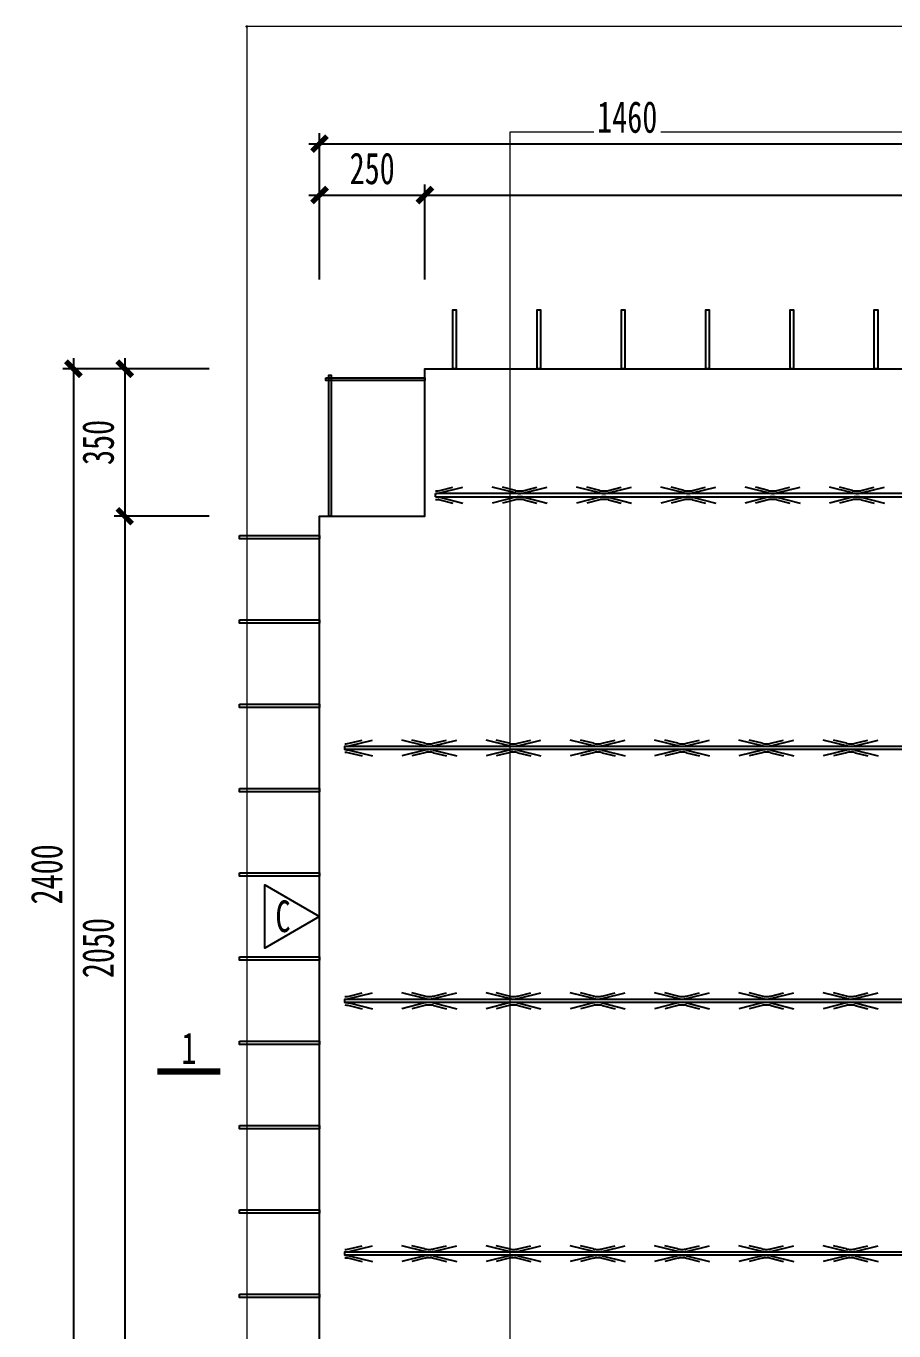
# Model space of a CAD drawing. Extents: x -524 to 129100, y -10500 to 1.
# Drawn here: x -524 to 1535, y -3096 to 1 of the extents above; entities that cross this region are included whole.
import ezdxf

# ---------------------------------------------------------------- set-up
doc = ezdxf.new("R2010")
doc.units = 0
doc.header["$LTSCALE"] = 250
doc.linetypes.add('BeePC_CENTER', pattern=[2, 1.25, -0.25, 0.25, -0.25])
doc.layers.get('0').update_dxf_attribs({"linetype": 'CONTINUOUS'})
doc.layers.get('Defpoints').update_dxf_attribs({"linetype": 'CONTINUOUS'})
for name, color, linetype in [('BeePC-CCBZ', 110, 'CONTINUOUS'), ('BeePC-GJ-LEVEL', 141, 'CONTINUOUS'), ('BeePC-GJ-Truss', 185, 'CONTINUOUS'), ('BeePC-TONG-ZT', 50, 'CONTINUOUS')]:
    doc.layers.add(name, color=color, linetype=linetype)
doc.layers.add('G-ANNO-TTLB', color=7, linetype='CONTINUOUS', lineweight=9)
doc.layers.add('G-ANNO-TTLB-THIN', color=7, linetype='CONTINUOUS', lineweight=9)
doc.styles.add('BeePC_Dim', font='simfang.ttf', dxfattribs={"width": 0.7})
doc.styles.add('BeePC_Text', font='simfang.ttf', dxfattribs={"width": 0.7})
doc.dimstyles.new('BeePC_DIM_25_25', dxfattribs={"dimtxt": 75, "dimasz": 25, "dimexe": 25, "dimexo": 0, "dimgap": 25, "dimtad": 1, "dimdec": 0, "dimzin": 0, "dimdsep": 46, "dimtxsty": 'BeePC_Dim', "dimblk": 'ARCHTICK', "dimcen": 0, "dimdle": 25, "dimclrt": 7, "dimadec": 0, "dimazin": 0, "dimtfac": 1, "dimtdec": 0, "dimtix": 1, "dimtmove": 2, "dimatfit": 3, "dimfxl": 250, "dimfxlon": 1, "dimtfill": 1, "dimtolj": 1, "dimtzin": 0, "dimarcsym": 0})

# ---------------------------------------------------------------- blocks, each defined once
blk = doc.blocks.new('A2-嗡嗡 - A2_嗡嗡-493291-DB1详图')
at = {"layer": 'G-ANNO-TTLB'}
for p, q in [((27.5, -513), (27.5, -113)), ((27.5, -113), (586.5, -113))]:
    blk.add_line(p, q, dxfattribs=at)
at = {"layer": 'G-ANNO-TTLB-THIN'}
for p, q in [((2.5, -103), (2.5, -523)), ((596.5, -103), (2.5, -103))]:
    blk.add_line(p, q, dxfattribs=at)
blk = doc.blocks.new('剖切符号')
at = {"const_width": 15}
blk.add_lwpolyline([(0, 75), (0, -75)], dxfattribs=at)
blk = doc.blocks.new('_ArchTick')
at = {"color": 0, "linetype": 'ByBlock', "const_width": 0.5}
blk.add_lwpolyline([(-0.71, -0.71), (0.71, 0.71)], dxfattribs=at)
blk = doc.blocks.new('*D30')
at = {"layer": 'BeePC-CCBZ', "color": 0, "lineweight": -2, "transparency": 16777216}
for p, q in [((147.3, -400.1), (447.3, -400.1)), ((172.3, -600.1), (172.3, -375.1)), ((422.3, -600.1), (422.3, -375.1))]:
    blk.add_line(p, q, dxfattribs=at)
at = {"layer": 'Defpoints', "color": 0, "transparency": 16777216}
for p in [(422.3, -400.1), (422.3, -772.1), (172.3, -2012.1)]:
    blk.add_point(p, dxfattribs=at)
at = {"layer": 'BeePC-CCBZ', "color": 0, "lineweight": -2, "transparency": 16777216, "xscale": 25, "yscale": 25, "zscale": 25, "rotation": 180}
blk.add_blockref('_ArchTick', (172.3, -400.1), dxfattribs=at)
at = {"layer": 'BeePC-CCBZ', "color": 0, "lineweight": -2, "transparency": 16777216, "xscale": 25, "yscale": 25, "zscale": 25}
blk.add_blockref('_ArchTick', (422.3, -400.1), dxfattribs=at)
at = {"layer": 'BeePC-CCBZ', "color": 7, "linetype": 'BeePC_CENTER', "transparency": 16777216, "insert": (297.3, -337.2), "char_height": 75, "attachment_point": 5, "style": 'BeePC_Dim', "bg_fill": 3, "box_fill_scale": 1.1, "bg_fill_color": 256, "bg_fill_true_color": 13158600, "bg_fill_transparency": 0}
blk.add_mtext('\\A1;250', dxfattribs=at)
blk = doc.blocks.new('*D31')
at = {"layer": 'BeePC-CCBZ', "color": 0, "lineweight": -2, "transparency": 16777216}
for p, q in [((397.3, -400.1), (7667.3, -400.1)), ((422.3, -600.1), (422.3, -375.1)), ((7642.3, -600.1), (7642.3, -375.1))]:
    blk.add_line(p, q, dxfattribs=at)
at = {"layer": 'Defpoints', "color": 0, "transparency": 16777216}
for p in [(7642.3, -400.1), (422.3, -772.1), (7642.3, -772.1)]:
    blk.add_point(p, dxfattribs=at)
at = {"layer": 'BeePC-CCBZ', "color": 0, "lineweight": -2, "transparency": 16777216, "xscale": 25, "yscale": 25, "zscale": 25, "rotation": 180}
blk.add_blockref('_ArchTick', (422.3, -400.1), dxfattribs=at)
at = {"layer": 'BeePC-CCBZ', "color": 0, "lineweight": -2, "transparency": 16777216, "xscale": 25, "yscale": 25, "zscale": 25}
blk.add_blockref('_ArchTick', (7642.3, -400.1), dxfattribs=at)
at = {"layer": 'BeePC-CCBZ', "color": 7, "linetype": 'BeePC_CENTER', "transparency": 16777216, "insert": (4032.3, -337.2), "char_height": 75, "attachment_point": 5, "style": 'BeePC_Dim', "bg_fill": 3, "box_fill_scale": 1.1, "bg_fill_color": 256, "bg_fill_true_color": 13158600, "bg_fill_transparency": 0}
blk.add_mtext('\\A1;7220', dxfattribs=at)
blk = doc.blocks.new('*D33')
at = {"layer": 'BeePC-CCBZ', "color": 0, "lineweight": -2, "transparency": 16777216}
for p, q in [((147.3, -278.1), (1657.6, -278.1)), ((172.3, -478.1), (172.3, -253.1)), ((1632.6, -478.1), (1632.6, -253.1))]:
    blk.add_line(p, q, dxfattribs=at)
at = {"layer": 'Defpoints', "color": 0, "transparency": 16777216}
for p in [(1632.6, -278.1), (172.3, -2012.1), (1632.6, -2912.1)]:
    blk.add_point(p, dxfattribs=at)
at = {"layer": 'BeePC-CCBZ', "color": 0, "lineweight": -2, "transparency": 16777216, "xscale": 25, "yscale": 25, "zscale": 25, "rotation": 180}
blk.add_blockref('_ArchTick', (172.3, -278.1), dxfattribs=at)
at = {"layer": 'BeePC-CCBZ', "color": 0, "lineweight": -2, "transparency": 16777216, "xscale": 25, "yscale": 25, "zscale": 25}
blk.add_blockref('_ArchTick', (1632.6, -278.1), dxfattribs=at)
at = {"layer": 'BeePC-CCBZ', "color": 7, "linetype": 'BeePC_CENTER', "transparency": 16777216, "insert": (902.5, -215.2), "char_height": 75, "attachment_point": 5, "style": 'BeePC_Dim', "bg_fill": 3, "box_fill_scale": 1.1, "bg_fill_color": 256, "bg_fill_true_color": 13158600, "bg_fill_transparency": 0}
blk.add_mtext('\\A1;1460', dxfattribs=at)
blk = doc.blocks.new('*D39')
at = {"layer": 'BeePC-CCBZ', "color": 0, "lineweight": -2, "transparency": 16777216}
for p, q in [((172.3, -3759.1), (172.3, -3984.1)), ((7792.8, -3759.1), (7792.8, -3984.1)), ((147.3, -3959.1), (7817.8, -3959.1))]:
    blk.add_line(p, q, dxfattribs=at)
at = {"layer": 'Defpoints', "color": 0, "transparency": 16777216}
for p in [(172.3, -2012.1), (7792.8, -2012.1), (7792.8, -3959.1)]:
    blk.add_point(p, dxfattribs=at)
at = {"layer": 'BeePC-CCBZ', "color": 0, "lineweight": -2, "transparency": 16777216, "xscale": 25, "yscale": 25, "zscale": 25, "rotation": 180}
blk.add_blockref('_ArchTick', (172.3, -3959.1), dxfattribs=at)
at = {"layer": 'BeePC-CCBZ', "color": 0, "lineweight": -2, "transparency": 16777216, "xscale": 25, "yscale": 25, "zscale": 25}
blk.add_blockref('_ArchTick', (7792.8, -3959.1), dxfattribs=at)
at = {"layer": 'BeePC-CCBZ', "color": 7, "linetype": 'BeePC_CENTER', "transparency": 16777216, "insert": (3982.6, -3896.2), "char_height": 75, "attachment_point": 5, "style": 'BeePC_Dim', "bg_fill": 3, "box_fill_scale": 1.1, "bg_fill_color": 256, "bg_fill_true_color": 13158600, "bg_fill_transparency": 0}
blk.add_mtext('\\A1;7621', dxfattribs=at)
blk = doc.blocks.new('*D40')
at = {"layer": 'BeePC-CCBZ', "color": 0, "lineweight": -2, "transparency": 16777216}
for p, q in [((-289.7, -787.1), (-289.7, -1187.1)), ((-89.7, -812.1), (-314.7, -812.1)), ((-89.7, -1162.1), (-314.7, -1162.1))]:
    blk.add_line(p, q, dxfattribs=at)
at = {"layer": 'Defpoints', "color": 0, "transparency": 16777216}
for p in [(3982.6, -812.1), (-289.7, -1162.1), (7.3, -1162.1)]:
    blk.add_point(p, dxfattribs=at)
at = {"layer": 'BeePC-CCBZ', "color": 0, "lineweight": -2, "transparency": 16777216, "xscale": 25, "yscale": 25, "zscale": 25}
for p, rotation in [((-289.7, -812.1), 90.00000000000001), ((-289.7, -1162.1), 270)]:
    blk.add_blockref('_ArchTick', p, dxfattribs=dict(at, rotation=rotation))
at = {"layer": 'BeePC-CCBZ', "color": 7, "linetype": 'BeePC_CENTER', "transparency": 16777216, "insert": (-352.6, -987.1), "char_height": 75, "attachment_point": 5, "rotation": 90, "style": 'BeePC_Dim', "bg_fill": 3, "box_fill_scale": 1.1, "bg_fill_color": 256, "bg_fill_true_color": 13158600, "bg_fill_transparency": 0}
blk.add_mtext('\\A1;350', dxfattribs=at)
blk = doc.blocks.new('*D41')
at = {"layer": 'BeePC-CCBZ', "color": 0, "lineweight": -2, "transparency": 16777216}
for p, q in [((-289.7, -1137.1), (-289.7, -3237.1)), ((-89.7, -1162.1), (-314.7, -1162.1)), ((-89.7, -3212.1), (-314.7, -3212.1))]:
    blk.add_line(p, q, dxfattribs=at)
at = {"layer": 'Defpoints', "color": 0, "transparency": 16777216}
for p in [(7.3, -1162.1), (-289.7, -3212.1), (3982.6, -3212.1)]:
    blk.add_point(p, dxfattribs=at)
at = {"layer": 'BeePC-CCBZ', "color": 0, "lineweight": -2, "transparency": 16777216, "xscale": 25, "yscale": 25, "zscale": 25}
for p, rotation in [((-289.7, -1162.1), 90), ((-289.7, -3212.1), 270)]:
    blk.add_blockref('_ArchTick', p, dxfattribs=dict(at, rotation=rotation))
at = {"layer": 'BeePC-CCBZ', "color": 7, "linetype": 'BeePC_CENTER', "transparency": 16777216, "insert": (-352.6, -2187.1), "char_height": 75, "attachment_point": 5, "rotation": 90, "style": 'BeePC_Dim', "bg_fill": 3, "box_fill_scale": 1.1, "bg_fill_color": 256, "bg_fill_true_color": 13158600, "bg_fill_transparency": 0}
blk.add_mtext('\\A1;2050', dxfattribs=at)
blk = doc.blocks.new('*D42')
at = {"layer": 'BeePC-CCBZ', "color": 0, "lineweight": -2, "transparency": 16777216}
for p, q in [((-411.7, -787.1), (-411.7, -3237.1)), ((-211.7, -812.1), (-436.7, -812.1)), ((-211.7, -3212.1), (-436.7, -3212.1))]:
    blk.add_line(p, q, dxfattribs=at)
at = {"layer": 'Defpoints', "color": 0, "transparency": 16777216}
for p in [(3982.6, -812.1), (-411.7, -3212.1), (3982.6, -3212.1)]:
    blk.add_point(p, dxfattribs=at)
at = {"layer": 'BeePC-CCBZ', "color": 0, "lineweight": -2, "transparency": 16777216, "xscale": 25, "yscale": 25, "zscale": 25}
for p, rotation in [((-411.7, -812.1), 90), ((-411.7, -3212.1), 270)]:
    blk.add_blockref('_ArchTick', p, dxfattribs=dict(at, rotation=rotation))
at = {"layer": 'BeePC-CCBZ', "color": 7, "linetype": 'BeePC_CENTER', "transparency": 16777216, "insert": (-474.6, -2012.1), "char_height": 75, "attachment_point": 5, "rotation": 90, "style": 'BeePC_Dim', "bg_fill": 3, "box_fill_scale": 1.1, "bg_fill_color": 256, "bg_fill_true_color": 13158600, "bg_fill_transparency": 0}
blk.add_mtext('\\A1;2400', dxfattribs=at)

msp = doc.modelspace()

# ---------------------------------------------------------------- block references
at = {"xscale": 25, "yscale": 25, "zscale": 25}
msp.add_blockref('A2-嗡嗡 - A2_嗡嗡-493291-DB1详图', (-62.5, 2575), dxfattribs=at)
at = {"rotation": 90}
msp.add_blockref('剖切符号', (-137.7, -2479.6), dxfattribs=at)

# ---------------------------------------------------------------- texts
at = {"insert": (-137.7, -2424.6), "char_height": 75, "attachment_point": 5, "style": 'BeePC_Text'}
msp.add_mtext('1', dxfattribs=at)

# ---------------------------------------------------------------- next in the draw order: linework, layer by layer
msp.add_polyline3d([(172.3, -2112.1, 0), (42.4, -2187.1, 0), (42.4, -2037.1, 0)], close=True)
at = {"layer": 'BeePC-GJ-LEVEL'}
for points in [[(488.6, -812.1), (488.6, -672.1), (496.6, -672.1), (496.6, -812.1), (488.6, -812.1)], [(688.6, -812.1), (688.6, -672.1), (696.6, -672.1), (696.6, -812.1), (688.6, -812.1)], [(888.6, -812.1), (888.6, -672.1), (896.6, -672.1), (896.6, -812.1), (888.6, -812.1)], [(1088.6, -812.1), (1088.6, -672.1), (1096.6, -672.1), (1096.6, -812.1), (1088.6, -812.1)], [(1288.6, -812.1), (1288.6, -672.1), (1296.6, -672.1), (1296.6, -812.1), (1288.6, -812.1)], [(1488.6, -812.1), (1488.6, -672.1), (1496.6, -672.1), (1496.6, -812.1), (1488.6, -812.1)], [(187.3, -834.1), (422.3, -834.1), (422.3, -840.1), (187.3, -840.1), (187.3, -834.1)], [(194.3, -1162.1), (194.3, -827.1), (200.3, -827.1), (200.3, -1162.1), (194.3, -1162.1)], [(-17.7, -1208.1), (172.3, -1208.1), (172.3, -1216.1), (-17.7, -1216.1), (-17.7, -1208.1)], [(-17.7, -1408.1), (172.3, -1408.1), (172.3, -1416.1), (-17.7, -1416.1), (-17.7, -1408.1)], [(-17.7, -1608.1), (172.3, -1608.1), (172.3, -1616.1), (-17.7, -1616.1), (-17.7, -1608.1)], [(-17.7, -1808.1), (172.3, -1808.1), (172.3, -1816.1), (-17.7, -1816.1), (-17.7, -1808.1)], [(-17.7, -2008.1), (172.3, -2008.1), (172.3, -2016.1), (-17.7, -2016.1), (-17.7, -2008.1)], [(-17.7, -2208.1), (172.3, -2208.1), (172.3, -2216.1), (-17.7, -2216.1), (-17.7, -2208.1)], [(-17.7, -2408.1), (172.3, -2408.1), (172.3, -2416.1), (-17.7, -2416.1), (-17.7, -2408.1)], [(-17.7, -2608.1), (172.3, -2608.1), (172.3, -2616.1), (-17.7, -2616.1), (-17.7, -2608.1)], [(-17.7, -2808.1), (172.3, -2808.1), (172.3, -2816.1), (-17.7, -2816.1), (-17.7, -2808.1)], [(-17.7, -3008.1), (172.3, -3008.1), (172.3, -3016.1), (-17.7, -3016.1), (-17.7, -3008.1)]]:
    msp.add_lwpolyline(points, dxfattribs=at)
msp.add_ellipse((0, 0), major_axis=(1, 0), ratio=1, dxfattribs=at)
at = {"layer": 'BeePC-GJ-Truss'}
for points in [[(447.3, -1108.1), (450.7, -1108), (454, -1107.6), (457.6, -1107), (512.5, -1093.4)], [(447.3, -1102.1), (450.7, -1102.1), (453.9, -1101.8), (457.6, -1101), (488.3, -1093.4)], [(447.3, -1116.1), (7617.3, -1116.1), (7617.3, -1108.1), (447.3, -1108.1)], [(447.3, -1116.1), (447.3, -1108.1)], [(637.1, -1107), (582.2, -1093.4)], [(637.1, -1101), (606.4, -1093.4)], [(657.6, -1107), (712.5, -1093.4)], [(657.6, -1101), (688.3, -1093.4)], [(837.1, -1107), (782.2, -1093.4)], [(837.1, -1101), (806.4, -1093.4)], [(857.6, -1107), (912.5, -1093.4)], [(857.6, -1101), (888.3, -1093.4)], [(1037.1, -1107), (982.2, -1093.4)], [(1037.1, -1101), (1006.4, -1093.4)], [(1057.6, -1107), (1112.5, -1093.4)], [(1057.6, -1101), (1088.3, -1093.4)], [(1237.1, -1107), (1182.2, -1093.4)], [(1237.1, -1101), (1206.4, -1093.4)], [(1257.6, -1107), (1312.5, -1093.4)], [(1257.6, -1101), (1288.3, -1093.4)], [(1437.1, -1107), (1382.2, -1093.4)], [(1437.1, -1101), (1406.4, -1093.4)], [(1457.6, -1107), (1512.5, -1093.4)], [(1457.6, -1101), (1488.3, -1093.4)], [(447.3, -1116.1), (450.8, -1116.2), (454, -1116.6), (457.6, -1117.3), (512.5, -1130.9)], [(447.3, -1122.1), (451.4, -1122.2), (454.5, -1122.5), (457.6, -1123.3), (488.3, -1130.9)], [(637.1, -1117.3), (582.2, -1130.9)], [(637.1, -1123.3), (606.4, -1130.9)], [(657.6, -1117.3), (712.5, -1130.9)], [(657.6, -1123.3), (688.3, -1130.9)], [(837.1, -1117.3), (782.2, -1130.9)], [(837.1, -1123.3), (806.4, -1130.9)], [(857.6, -1117.3), (912.5, -1130.9)], [(857.6, -1123.3), (888.3, -1130.9)], [(1037.1, -1117.3), (982.2, -1130.9)], [(1037.1, -1123.3), (1006.4, -1130.9)], [(1057.6, -1117.3), (1112.5, -1130.9)], [(1057.6, -1123.3), (1088.3, -1130.9)], [(1237.1, -1117.3), (1182.2, -1130.9)], [(1237.1, -1123.3), (1206.4, -1130.9)], [(1257.6, -1117.3), (1312.5, -1130.9)], [(1257.6, -1123.3), (1288.3, -1130.9)], [(1437.1, -1117.3), (1382.2, -1130.9)], [(1437.1, -1123.3), (1406.4, -1130.9)], [(1457.6, -1117.3), (1512.5, -1130.9)], [(1457.6, -1123.3), (1488.3, -1130.9)], [(232.6, -1708.1), (7732.6, -1708.1), (7732.6, -1716.1), (232.6, -1716.1), (232.6, -1708.1), (236, -1708), (239.2, -1707.6), (242.8, -1707), (297.8, -1693.4)], [(232.6, -1702.1), (235.9, -1702.1), (239.1, -1701.8), (242.8, -1701), (273.5, -1693.4)], [(422.4, -1707), (367.4, -1693.4)], [(422.4, -1701), (391.7, -1693.4)], [(442.8, -1707), (497.8, -1693.4)], [(442.8, -1701), (473.5, -1693.4)], [(622.4, -1707), (567.4, -1693.4)], [(622.4, -1701), (591.7, -1693.4)], [(642.8, -1707), (697.8, -1693.4)], [(642.8, -1701), (673.5, -1693.4)], [(822.4, -1707), (767.4, -1693.4)], [(822.4, -1701), (791.7, -1693.4)], [(842.8, -1707), (897.8, -1693.4)], [(842.8, -1701), (873.5, -1693.4)], [(1022.4, -1707), (967.4, -1693.4)], [(1022.4, -1701), (991.7, -1693.4)], [(1042.8, -1707), (1097.8, -1693.4)], [(1042.8, -1701), (1073.5, -1693.4)], [(1222.4, -1707), (1167.4, -1693.4)], [(1222.4, -1701), (1191.7, -1693.4)], [(1242.8, -1707), (1297.8, -1693.4)], [(1242.8, -1701), (1273.5, -1693.4)], [(1422.4, -1707), (1367.4, -1693.4)], [(1422.4, -1701), (1391.7, -1693.4)], [(1442.8, -1707), (1497.8, -1693.4)], [(1442.8, -1701), (1473.5, -1693.4)], [(232.6, -1716.1), (236, -1716.2), (239.2, -1716.6), (242.8, -1717.3), (297.8, -1730.9)], [(232.6, -1722.1), (236.6, -1722.2), (239.7, -1722.5), (242.8, -1723.3), (273.5, -1730.9)], [(422.4, -1717.3), (367.4, -1730.9)], [(422.4, -1723.3), (391.7, -1730.9)], [(442.8, -1717.3), (497.8, -1730.9)], [(442.8, -1723.3), (473.5, -1730.9)], [(622.4, -1717.3), (567.4, -1730.9)], [(622.4, -1723.3), (591.7, -1730.9)], [(642.8, -1717.3), (697.8, -1730.9)], [(642.8, -1723.3), (673.5, -1730.9)], [(822.4, -1717.3), (767.4, -1730.9)], [(822.4, -1723.3), (791.7, -1730.9)], [(842.8, -1717.3), (897.8, -1730.9)], [(842.8, -1723.3), (873.5, -1730.9)], [(1022.4, -1717.3), (967.4, -1730.9)], [(1022.4, -1723.3), (991.7, -1730.9)], [(1042.8, -1717.3), (1097.8, -1730.9)], [(1042.8, -1723.3), (1073.5, -1730.9)], [(1222.4, -1717.3), (1167.4, -1730.9)], [(1222.4, -1723.3), (1191.7, -1730.9)], [(1242.8, -1717.3), (1297.8, -1730.9)], [(1242.8, -1723.3), (1273.5, -1730.9)], [(1422.4, -1717.3), (1367.4, -1730.9)], [(1422.4, -1723.3), (1391.7, -1730.9)], [(1442.8, -1717.3), (1497.8, -1730.9)], [(1442.8, -1723.3), (1473.5, -1730.9)], [(232.6, -2308.1), (7732.6, -2308.1), (7732.6, -2316.1), (232.6, -2316.1), (232.6, -2308.1), (236, -2308), (239.2, -2307.6), (242.8, -2307), (297.8, -2293.4)], [(232.6, -2302.1), (235.9, -2302.1), (239.1, -2301.8), (242.8, -2301), (273.5, -2293.4)], [(232.6, -2316.1), (236, -2316.2), (239.2, -2316.6), (242.8, -2317.3), (297.8, -2330.9)], [(232.6, -2322.1), (236.6, -2322.2), (239.7, -2322.5), (242.8, -2323.3), (273.5, -2330.9)], [(422.4, -2307), (367.4, -2293.4)], [(422.4, -2317.3), (367.4, -2330.9)], [(422.4, -2301), (391.7, -2293.4)], [(442.8, -2307), (497.8, -2293.4)], [(442.8, -2301), (473.5, -2293.4)], [(442.8, -2317.3), (497.8, -2330.9)], [(622.4, -2307), (567.4, -2293.4)], [(622.4, -2317.3), (567.4, -2330.9)], [(622.4, -2301), (591.7, -2293.4)], [(642.8, -2307), (697.8, -2293.4)], [(642.8, -2301), (673.5, -2293.4)], [(642.8, -2317.3), (697.8, -2330.9)], [(822.4, -2307), (767.4, -2293.4)], [(822.4, -2317.3), (767.4, -2330.9)], [(822.4, -2301), (791.7, -2293.4)], [(842.8, -2307), (897.8, -2293.4)], [(842.8, -2301), (873.5, -2293.4)], [(842.8, -2317.3), (897.8, -2330.9)], [(1022.4, -2307), (967.4, -2293.4)], [(1022.4, -2317.3), (967.4, -2330.9)], [(1022.4, -2301), (991.7, -2293.4)], [(1042.8, -2307), (1097.8, -2293.4)], [(1042.8, -2301), (1073.5, -2293.4)], [(1042.8, -2317.3), (1097.8, -2330.9)], [(1222.4, -2307), (1167.4, -2293.4)], [(1222.4, -2317.3), (1167.4, -2330.9)], [(1222.4, -2301), (1191.7, -2293.4)], [(1242.8, -2307), (1297.8, -2293.4)], [(1242.8, -2301), (1273.5, -2293.4)], [(1242.8, -2317.3), (1297.8, -2330.9)], [(1422.4, -2307), (1367.4, -2293.4)], [(1422.4, -2317.3), (1367.4, -2330.9)], [(1422.4, -2301), (1391.7, -2293.4)], [(1442.8, -2307), (1497.8, -2293.4)], [(1442.8, -2301), (1473.5, -2293.4)], [(1442.8, -2317.3), (1497.8, -2330.9)], [(422.4, -2323.3), (391.7, -2330.9)], [(442.8, -2323.3), (473.5, -2330.9)], [(622.4, -2323.3), (591.7, -2330.9)], [(642.8, -2323.3), (673.5, -2330.9)], [(822.4, -2323.3), (791.7, -2330.9)], [(842.8, -2323.3), (873.5, -2330.9)], [(1022.4, -2323.3), (991.7, -2330.9)], [(1042.8, -2323.3), (1073.5, -2330.9)], [(1222.4, -2323.3), (1191.7, -2330.9)], [(1242.8, -2323.3), (1273.5, -2330.9)], [(1422.4, -2323.3), (1391.7, -2330.9)], [(1442.8, -2323.3), (1473.5, -2330.9)], [(232.6, -2908.1), (7732.6, -2908.1), (7732.6, -2916.1), (232.6, -2916.1), (232.6, -2908.1), (236, -2908), (239.2, -2907.6), (242.8, -2907), (297.8, -2893.4)], [(232.6, -2902.1), (235.9, -2902.1), (239.1, -2901.8), (242.8, -2901), (273.5, -2893.4)], [(422.4, -2907), (367.4, -2893.4)], [(422.4, -2901), (391.7, -2893.4)], [(442.8, -2907), (497.8, -2893.4)], [(442.8, -2901), (473.5, -2893.4)], [(622.4, -2907), (567.4, -2893.4)], [(622.4, -2901), (591.7, -2893.4)], [(642.8, -2907), (697.8, -2893.4)], [(642.8, -2901), (673.5, -2893.4)], [(822.4, -2907), (767.4, -2893.4)], [(822.4, -2901), (791.7, -2893.4)], [(842.8, -2907), (897.8, -2893.4)], [(842.8, -2901), (873.5, -2893.4)], [(1022.4, -2907), (967.4, -2893.4)], [(1022.4, -2901), (991.7, -2893.4)], [(1042.8, -2907), (1097.8, -2893.4)], [(1042.8, -2901), (1073.5, -2893.4)], [(1222.4, -2907), (1167.4, -2893.4)], [(1222.4, -2901), (1191.7, -2893.4)], [(1242.8, -2907), (1297.8, -2893.4)], [(1242.8, -2901), (1273.5, -2893.4)], [(1422.4, -2907), (1367.4, -2893.4)], [(1422.4, -2901), (1391.7, -2893.4)], [(1442.8, -2907), (1497.8, -2893.4)], [(1442.8, -2901), (1473.5, -2893.4)], [(232.6, -2916.1), (236, -2916.2), (239.2, -2916.6), (242.8, -2917.3), (297.8, -2930.9)], [(232.6, -2922.1), (236.6, -2922.2), (239.7, -2922.5), (242.8, -2923.3), (273.5, -2930.9)], [(422.4, -2917.3), (367.4, -2930.9)], [(422.4, -2923.3), (391.7, -2930.9)], [(442.8, -2917.3), (497.8, -2930.9)], [(442.8, -2923.3), (473.5, -2930.9)], [(622.4, -2917.3), (567.4, -2930.9)], [(622.4, -2923.3), (591.7, -2930.9)], [(642.8, -2917.3), (697.8, -2930.9)], [(642.8, -2923.3), (673.5, -2930.9)], [(822.4, -2917.3), (767.4, -2930.9)], [(822.4, -2923.3), (791.7, -2930.9)], [(842.8, -2917.3), (897.8, -2930.9)], [(842.8, -2923.3), (873.5, -2930.9)], [(1022.4, -2917.3), (967.4, -2930.9)], [(1022.4, -2923.3), (991.7, -2930.9)], [(1042.8, -2917.3), (1097.8, -2930.9)], [(1042.8, -2923.3), (1073.5, -2930.9)], [(1222.4, -2917.3), (1167.4, -2930.9)], [(1222.4, -2923.3), (1191.7, -2930.9)], [(1242.8, -2917.3), (1297.8, -2930.9)], [(1242.8, -2923.3), (1273.5, -2930.9)], [(1422.4, -2917.3), (1367.4, -2930.9)], [(1422.4, -2923.3), (1391.7, -2930.9)], [(1442.8, -2917.3), (1497.8, -2930.9)], [(1442.8, -2923.3), (1473.5, -2930.9)]]:
    msp.add_lwpolyline(points, dxfattribs=at)
for centre, major_axis, start_param, end_param in [((646.1, -1098.7), (12, 0), 3.861169, 4.813041), ((648.5, -1102.9), (18, 0), 4.026697, 4.647513), ((648.6, -1098.7), (12, 0), 4.611737, 5.563609), ((646.2, -1102.9), (18, 0), 4.777265, 5.398081), ((846.1, -1098.7), (12, 0), 3.861169, 4.813041), ((848.5, -1102.9), (18, 0), 4.026697, 4.647513), ((848.6, -1098.7), (12, 0), 4.611737, 5.563609), ((846.2, -1102.9), (18, 0), 4.777265, 5.398081), ((1046.1, -1098.7), (12, 0), 3.861169, 4.813041), ((1048.5, -1102.9), (18, 0), 4.026697, 4.647513), ((1048.6, -1098.7), (12, 0), 4.611737, 5.563609), ((1046.2, -1102.9), (18, 0), 4.777265, 5.398081), ((1246.1, -1098.7), (12, 0), 3.861169, 4.813041), ((1248.5, -1102.9), (18, 0), 4.026697, 4.647513), ((1248.6, -1098.7), (12, 0), 4.611737, 5.563609), ((1246.2, -1102.9), (18, 0), 4.777265, 5.398081), ((1446.1, -1098.7), (12, 0), 3.861169, 4.813041), ((1448.5, -1102.9), (18, 0), 4.026697, 4.647513), ((1448.6, -1098.7), (12, 0), 4.611737, 5.563609), ((1446.2, -1102.9), (18, 0), 4.777265, 5.398081), ((648.5, -1121.3), (18, 0), 1.635672, 2.256488), ((646.1, -1125.6), (12, 0), 1.470144, 2.422017), ((646.2, -1121.3), (18, 0), 0.885104, 1.50592), ((648.6, -1125.6), (12, 0), 0.719576, 1.671449), ((848.5, -1121.3), (18, 0), 1.635672, 2.256488), ((846.1, -1125.6), (12, 0), 1.470144, 2.422017), ((846.2, -1121.3), (18, 0), 0.885104, 1.50592), ((848.6, -1125.6), (12, 0), 0.719576, 1.671449), ((1048.5, -1121.3), (18, 0), 1.635672, 2.256488), ((1046.1, -1125.6), (12, 0), 1.470144, 2.422017), ((1046.2, -1121.3), (18, 0), 0.885104, 1.50592), ((1048.6, -1125.6), (12, 0), 0.719576, 1.671449), ((1248.5, -1121.3), (18, 0), 1.635672, 2.256488), ((1246.1, -1125.6), (12, 0), 1.470144, 2.422017), ((1246.2, -1121.3), (18, 0), 0.885104, 1.50592), ((1248.6, -1125.6), (12, 0), 0.719576, 1.671449), ((1448.5, -1121.3), (18, 0), 1.635672, 2.256488), ((1446.1, -1125.6), (12, 0), 1.470144, 2.422017), ((1446.2, -1121.3), (18, 0), 0.885104, 1.50592), ((1448.6, -1125.6), (12, 0), 0.719576, 1.671449), ((431.4, -1698.7), (12, 0), 3.861169, 4.813041), ((433.8, -1698.7), (12, 0), 4.611737, 5.563609), ((631.4, -1698.7), (12, 0), 3.861169, 4.813041), ((633.8, -1698.7), (12, 0), 4.611737, 5.563609), ((831.4, -1698.7), (12, 0), 3.861169, 4.813041), ((833.8, -1698.7), (12, 0), 4.611737, 5.563609), ((1031.4, -1698.7), (12, 0), 3.861169, 4.813041), ((1033.8, -1698.7), (12, 0), 4.611737, 5.563609), ((1231.4, -1698.7), (12, 0), 3.861169, 4.813041), ((1233.8, -1698.7), (12, 0), 4.611737, 5.563609), ((1431.4, -1698.7), (12, 0), 3.861169, 4.813041), ((1433.8, -1698.7), (12, 0), 4.611737, 5.563609), ((433.8, -1702.9), (18, 0), 4.026697, 4.647513), ((433.8, -1721.3), (18, 0), 1.635672, 2.256488), ((431.4, -1725.6), (12, 0), 1.470144, 2.422017), ((431.4, -1702.9), (18, 0), 4.777265, 5.398081), ((431.4, -1721.3), (18, 0), 0.885104, 1.50592), ((433.8, -1725.6), (12, 0), 0.719576, 1.671449), ((633.8, -1702.9), (18, 0), 4.026697, 4.647513), ((633.8, -1721.3), (18, 0), 1.635672, 2.256488), ((631.4, -1725.6), (12, 0), 1.470144, 2.422017), ((631.4, -1702.9), (18, 0), 4.777265, 5.398081), ((631.4, -1721.3), (18, 0), 0.885104, 1.50592), ((633.8, -1725.6), (12, 0), 0.719576, 1.671449), ((833.8, -1702.9), (18, 0), 4.026697, 4.647513), ((833.8, -1721.3), (18, 0), 1.635672, 2.256488), ((831.4, -1725.6), (12, 0), 1.470144, 2.422017), ((831.4, -1702.9), (18, 0), 4.777265, 5.398081), ((831.4, -1721.3), (18, 0), 0.885104, 1.50592), ((833.8, -1725.6), (12, 0), 0.719576, 1.671449), ((1033.8, -1702.9), (18, 0), 4.026697, 4.647513), ((1033.8, -1721.3), (18, 0), 1.635672, 2.256488), ((1031.4, -1725.6), (12, 0), 1.470144, 2.422017), ((1031.4, -1702.9), (18, 0), 4.777265, 5.398081), ((1031.4, -1721.3), (18, 0), 0.885104, 1.50592), ((1033.8, -1725.6), (12, 0), 0.719576, 1.671449), ((1233.8, -1702.9), (18, 0), 4.026697, 4.647513), ((1233.8, -1721.3), (18, 0), 1.635672, 2.256488), ((1231.4, -1725.6), (12, 0), 1.470144, 2.422017), ((1231.4, -1702.9), (18, 0), 4.777265, 5.398081), ((1231.4, -1721.3), (18, 0), 0.885104, 1.50592), ((1233.8, -1725.6), (12, 0), 0.719576, 1.671449), ((1433.8, -1702.9), (18, 0), 4.026697, 4.647513), ((1433.8, -1721.3), (18, 0), 1.635672, 2.256488), ((1431.4, -1725.6), (12, 0), 1.470144, 2.422017), ((1431.4, -1702.9), (18, 0), 4.777265, 5.398081), ((1431.4, -1721.3), (18, 0), 0.885104, 1.50592), ((1433.8, -1725.6), (12, 0), 0.719576, 1.671449), ((431.4, -2298.7), (12, 0), 3.861169, 4.813041), ((433.8, -2302.9), (18, 0), 4.026697, 4.647513), ((433.8, -2321.3), (18, 0), 1.635672, 2.256488), ((431.4, -2325.6), (12, 0), 1.470144, 2.422017), ((433.8, -2298.7), (12, 0), 4.611737, 5.563609), ((431.4, -2302.9), (18, 0), 4.777265, 5.398081), ((431.4, -2321.3), (18, 0), 0.885104, 1.50592), ((433.8, -2325.6), (12, 0), 0.719576, 1.671449), ((631.4, -2298.7), (12, 0), 3.861169, 4.813041), ((633.8, -2302.9), (18, 0), 4.026697, 4.647513), ((633.8, -2321.3), (18, 0), 1.635672, 2.256488), ((631.4, -2325.6), (12, 0), 1.470144, 2.422017), ((633.8, -2298.7), (12, 0), 4.611737, 5.563609), ((631.4, -2302.9), (18, 0), 4.777265, 5.398081), ((631.4, -2321.3), (18, 0), 0.885104, 1.50592), ((633.8, -2325.6), (12, 0), 0.719576, 1.671449), ((831.4, -2298.7), (12, 0), 3.861169, 4.813041), ((833.8, -2302.9), (18, 0), 4.026697, 4.647513), ((833.8, -2321.3), (18, 0), 1.635672, 2.256488), ((831.4, -2325.6), (12, 0), 1.470144, 2.422017), ((833.8, -2298.7), (12, 0), 4.611737, 5.563609), ((831.4, -2302.9), (18, 0), 4.777265, 5.398081), ((831.4, -2321.3), (18, 0), 0.885104, 1.50592), ((833.8, -2325.6), (12, 0), 0.719576, 1.671449), ((1031.4, -2298.7), (12, 0), 3.861169, 4.813041), ((1033.8, -2302.9), (18, 0), 4.026697, 4.647513), ((1033.8, -2321.3), (18, 0), 1.635672, 2.256488), ((1031.4, -2325.6), (12, 0), 1.470144, 2.422017), ((1033.8, -2298.7), (12, 0), 4.611737, 5.563609), ((1031.4, -2302.9), (18, 0), 4.777265, 5.398081), ((1031.4, -2321.3), (18, 0), 0.885104, 1.50592), ((1033.8, -2325.6), (12, 0), 0.719576, 1.671449), ((1231.4, -2298.7), (12, 0), 3.861169, 4.813041), ((1233.8, -2302.9), (18, 0), 4.026697, 4.647513), ((1233.8, -2321.3), (18, 0), 1.635672, 2.256488), ((1231.4, -2325.6), (12, 0), 1.470144, 2.422017), ((1233.8, -2298.7), (12, 0), 4.611737, 5.563609), ((1231.4, -2302.9), (18, 0), 4.777265, 5.398081), ((1231.4, -2321.3), (18, 0), 0.885104, 1.50592), ((1233.8, -2325.6), (12, 0), 0.719576, 1.671449), ((1431.4, -2298.7), (12, 0), 3.861169, 4.813041), ((1433.8, -2302.9), (18, 0), 4.026697, 4.647513), ((1433.8, -2321.3), (18, 0), 1.635672, 2.256488), ((1431.4, -2325.6), (12, 0), 1.470144, 2.422017), ((1433.8, -2298.7), (12, 0), 4.611737, 5.563609), ((1431.4, -2302.9), (18, 0), 4.777265, 5.398081), ((1431.4, -2321.3), (18, 0), 0.885104, 1.50592), ((1433.8, -2325.6), (12, 0), 0.719576, 1.671449), ((431.4, -2898.7), (12, 0), 3.861169, 4.813041), ((433.8, -2902.9), (18, 0), 4.026697, 4.647513), ((433.8, -2898.7), (12, 0), 4.611737, 5.563609), ((431.4, -2902.9), (18, 0), 4.777265, 5.398081), ((631.4, -2898.7), (12, 0), 3.861169, 4.813041), ((633.8, -2902.9), (18, 0), 4.026697, 4.647513), ((633.8, -2898.7), (12, 0), 4.611737, 5.563609), ((631.4, -2902.9), (18, 0), 4.777265, 5.398081), ((831.4, -2898.7), (12, 0), 3.861169, 4.813041), ((833.8, -2902.9), (18, 0), 4.026697, 4.647513), ((833.8, -2898.7), (12, 0), 4.611737, 5.563609), ((831.4, -2902.9), (18, 0), 4.777265, 5.398081), ((1031.4, -2898.7), (12, 0), 3.861169, 4.813041), ((1033.8, -2902.9), (18, 0), 4.026697, 4.647513), ((1033.8, -2898.7), (12, 0), 4.611737, 5.563609), ((1031.4, -2902.9), (18, 0), 4.777265, 5.398081), ((1231.4, -2898.7), (12, 0), 3.861169, 4.813041), ((1233.8, -2902.9), (18, 0), 4.026697, 4.647513), ((1233.8, -2898.7), (12, 0), 4.611737, 5.563609), ((1231.4, -2902.9), (18, 0), 4.777265, 5.398081), ((1431.4, -2898.7), (12, 0), 3.861169, 4.813041), ((1433.8, -2902.9), (18, 0), 4.026697, 4.647513), ((1433.8, -2898.7), (12, 0), 4.611737, 5.563609), ((1431.4, -2902.9), (18, 0), 4.777265, 5.398081), ((433.8, -2921.3), (18, 0), 1.635672, 2.256488), ((431.4, -2925.6), (12, 0), 1.470144, 2.422017), ((431.4, -2921.3), (18, 0), 0.885104, 1.50592), ((433.8, -2925.6), (12, 0), 0.719576, 1.671449), ((633.8, -2921.3), (18, 0), 1.635672, 2.256488), ((631.4, -2925.6), (12, 0), 1.470144, 2.422017), ((631.4, -2921.3), (18, 0), 0.885104, 1.50592), ((633.8, -2925.6), (12, 0), 0.719576, 1.671449), ((833.8, -2921.3), (18, 0), 1.635672, 2.256488), ((831.4, -2925.6), (12, 0), 1.470144, 2.422017), ((831.4, -2921.3), (18, 0), 0.885104, 1.50592), ((833.8, -2925.6), (12, 0), 0.719576, 1.671449), ((1033.8, -2921.3), (18, 0), 1.635672, 2.256488), ((1031.4, -2925.6), (12, 0), 1.470144, 2.422017), ((1031.4, -2921.3), (18, 0), 0.885104, 1.50592), ((1033.8, -2925.6), (12, 0), 0.719576, 1.671449), ((1233.8, -2921.3), (18, 0), 1.635672, 2.256488), ((1231.4, -2925.6), (12, 0), 1.470144, 2.422017), ((1231.4, -2921.3), (18, 0), 0.885104, 1.50592), ((1233.8, -2925.6), (12, 0), 0.719576, 1.671449), ((1433.8, -2921.3), (18, 0), 1.635672, 2.256488), ((1431.4, -2925.6), (12, 0), 1.470144, 2.422017), ((1431.4, -2921.3), (18, 0), 0.885104, 1.50592), ((1433.8, -2925.6), (12, 0), 0.719576, 1.671449)]:
    msp.add_ellipse(centre, major_axis=major_axis, ratio=0.288551, start_param=start_param, end_param=end_param, dxfattribs=at)
at = {"layer": 'BeePC-TONG-ZT'}
msp.add_lwpolyline([(7792.8, -1162.1), (7792.8, -3212.1), (172.3, -3212.1), (172.3, -1162.1), (422.3, -1162.1), (422.3, -812.1), (7642.3, -812.1), (7642.3, -1162.1), (7792.8, -1162.1)], dxfattribs=at)

# ---------------------------------------------------------------- next in the draw order: texts
at = {"insert": (85.7, -2112.1), "char_height": 75, "attachment_point": 5, "style": 'BeePC_Text'}
msp.add_mtext('C', dxfattribs=at)

# ---------------------------------------------------------------- next in the draw order: dimensions: what is measured, and where the dimension line sits
at = {"layer": 'BeePC-CCBZ'}
dim = msp.add_linear_dim(base=(422.3, -400.1), p1=(172.3, -2012.1), p2=(422.3, -772.1), angle=0, dimstyle='BeePC_DIM_25_25', override={"dimfxl": 200}, dxfattribs=at)
dim.commit()
dim.dimension.update_dxf_attribs({"geometry": '*D30', "text_midpoint": (297.3, -337.2)})

# ---------------------------------------------------------------- next in the draw order: dimensions: what is measured, and where the dimension line sits
dim = msp.add_linear_dim(base=(7642.3, -400.1), p1=(422.3, -772.1), p2=(7642.3, -772.1), angle=0, dimstyle='BeePC_DIM_25_25', override={"dimfxl": 200}, dxfattribs=at)
dim.commit()
dim.dimension.update_dxf_attribs({"geometry": '*D31', "text_midpoint": (4032.3, -337.2)})

# ---------------------------------------------------------------- next in the draw order: dimensions: what is measured, and where the dimension line sits
dim = msp.add_linear_dim(base=(1632.6, -278.1), p1=(172.3, -2012.1), p2=(1632.6, -2912.1), angle=0, dimstyle='BeePC_DIM_25_25', override={"dimfxl": 200}, dxfattribs=at)
dim.commit()
dim.dimension.update_dxf_attribs({"geometry": '*D33', "text_midpoint": (902.5, -215.2)})

# ---------------------------------------------------------------- next in the draw order: dimensions: what is measured, and where the dimension line sits
for base, p1, p2, angle, picture, middle in [((-289.7, -1162.1), (3982.6, -812.1), (7.3, -1162.1), 90, '*D40', (-352.6, -987.1)), ((7792.8486193, -3959.1183432), (172.3486193, -2012.1183432), (7792.8486193, -2012.1183432), 0, '*D39', (3982.5986193, -3896.2054303))]:
    dim = msp.add_linear_dim(base=base, p1=p1, p2=p2, angle=angle, dimstyle='BeePC_DIM_25_25', override={"dimfxl": 200}, dxfattribs=at)
    dim.commit()
    dim.dimension.update_dxf_attribs({"geometry": picture, "text_midpoint": middle})

# ---------------------------------------------------------------- next in the draw order: dimensions: what is measured, and where the dimension line sits
dim = msp.add_linear_dim(base=(-289.7, -3212.1), p1=(7.3, -1162.1), p2=(3982.6, -3212.1), angle=90, dimstyle='BeePC_DIM_25_25', override={"dimfxl": 200}, dxfattribs=at)
dim.commit()
dim.dimension.update_dxf_attribs({"geometry": '*D41', "text_midpoint": (-352.6, -2187.1)})

# ---------------------------------------------------------------- next in the draw order: dimensions: what is measured, and where the dimension line sits
dim = msp.add_linear_dim(base=(-411.7, -3212.1), p1=(3982.6, -812.1), p2=(3982.6, -3212.1), angle=90, dimstyle='BeePC_DIM_25_25', override={"dimfxl": 200}, dxfattribs=at)
dim.commit()
dim.dimension.update_dxf_attribs({"geometry": '*D42', "text_midpoint": (-474.6, -2012.1)})

doc.saveas('drawing.dxf')
